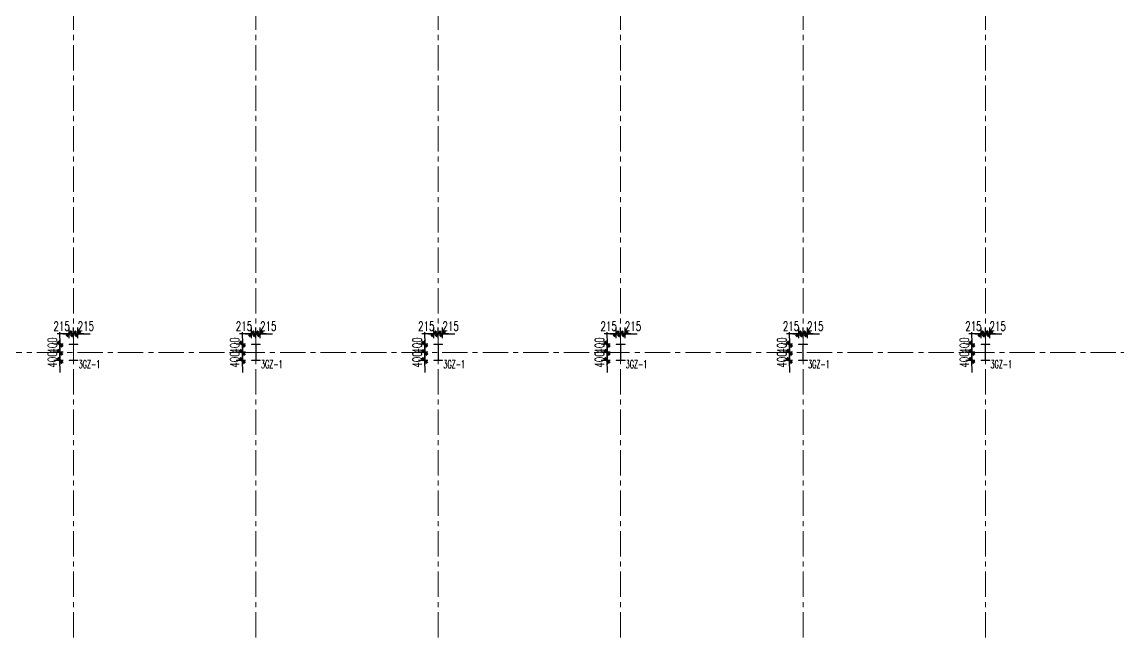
# Model space of a CAD drawing. Extents: x -1201378 to 2367219, y -619313 to 244905.
# Drawn here: x 123695 to 177790, y -233310 to -203032 of the extents above; entities that cross this region are included whole.
import ezdxf
from ezdxf.enums import TextEntityAlignment as Align

# ---------------------------------------------------------------- set-up
doc = ezdxf.new("R2010")
doc.units = 0
doc.header["$LTSCALE"] = 1000
doc.linetypes.add('CENTER', pattern=[2, 1.25, -0.25, 0.25, -0.25])
doc.layers.get('0').update_dxf_attribs({"linetype": 'CONTINUOUS'})
doc.layers.get('Defpoints').update_dxf_attribs({"linetype": 'CONTINUOUS'})
for name, color, linetype in [('A-WINDOW', 140, 'CONTINUOUS'), ('S-DIMZ', 115, 'CONTINUOUS'), ('S-SGJ', 21, 'CONTINUOUS')]:
    doc.layers.add(name, color=color, linetype=linetype)
for name, color, linetype, lineweight in [('S-axis', 111, 'CONTINUOUS', 0), ('S-col', 2, 'CONTINUOUS', 0), ('S-dote', 5, 'CENTER', 0)]:
    doc.layers.add(name, color=color, linetype=linetype, lineweight=lineweight)
doc.styles.add('SS1', font='tj-romans1.shx', dxfattribs={"width": 0.7, "bigfont": 'tj-hztxt1.shx'})
doc.dimstyles.new('S-150-ARCHI', dxfattribs={"dimscale": 150, "dimtxt": 3, "dimasz": 2, "dimexe": 2, "dimexo": 2, "dimgap": 1, "dimtad": 1, "dimdec": 0, "dimzin": 0, "dimdsep": 46, "dimtxsty": 'SS1', "dimblk1": 'TT', "dimblk2": 'TT', "dimsah": 1, "dimcen": 1, "dimclrd": 256, "dimclre": 256, "dimclrt": 256, "dimadec": 0, "dimazin": 0, "dimtfac": 1, "dimtdec": 0, "dimtix": 1, "dimtmove": 2, "dimatfit": 0, "dimldrblk": 'TT', "dimfxl": 2, "dimtolj": 1, "dimtzin": 0, "dimarcsym": 0})

# ---------------------------------------------------------------- blocks, each defined once
blk = doc.blocks.new('w42343243')
at = {"layer": 'S-col'}
blk.add_lwpolyline([(-165069, 621020), (-164639, 621020), (-164639, 621002), (-164848, 621002), (-164848, 620238), (-164639, 620238), (-164639, 620220), (-165069, 620220), (-165069, 620238), (-164860, 620238), (-164860, 621002), (-165069, 621002)], close=True, dxfattribs=at)
blk = doc.blocks.new('42343')
at = {"layer": 'A-WINDOW'}
for p in [(-54000, -35800), (-45000, -35800), (-36000, -35800), (-27000, -35800), (-18000, -35800), (-9000, -35800)]:
    blk.add_blockref('w42343243', p, dxfattribs=at)
blk = doc.blocks.new('3#轴网')
at = {"layer": 'S-dote'}
for p, q in [((-173758.5, -363428.2), (-173758.5, -277944.2)), ((-164758.5, -363428.2), (-164758.5, -277944.2)), ((-155758.5, -363428.2), (-155758.5, -277944.2)), ((-146758.5, -363428.2), (-146758.5, -277944.2)), ((-137758.5, -363428.2), (-137758.5, -277944.2)), ((-128758.5, -363428.2), (-128758.5, -277944.2)), ((-78316.2, -319348.2), (-273210.6, -319348.2))]:
    blk.add_line(p, q, dxfattribs=at)
blk = doc.blocks.new('TT')
blk.add_line((-0.97, 0), (0.97, 0))
at = {"const_width": 0.45}
blk.add_lwpolyline([(-0.44, -0.44), (0.44, 0.44)], dxfattribs=at)
blk = doc.blocks.new('*D4040')
at = {"layer": 'Defpoints', "color": 0, "transparency": 16777216}
for p in [(126242, -218430), (126242, -218948), (126457, -218948)]:
    blk.add_point(p, dxfattribs=at)
at = {"layer": 'S-DIMZ', "lineweight": -2, "transparency": 16777216}
for p, q in [((125942, -218430), (125642, -218430)), ((126242, -218648), (126242, -218130)), ((126457, -218430), (126242, -218430)), ((126457, -218648), (126457, -218130)), ((126757, -218430), (127057, -218430))]:
    blk.add_line(p, q, dxfattribs=at)
at = {"layer": 'S-DIMZ', "lineweight": -2, "transparency": 16777216, "xscale": 300, "yscale": 300, "zscale": 300}
blk.add_blockref('TT', (126242, -218430), dxfattribs=at)
at = {"layer": 'S-DIMZ', "lineweight": -2, "transparency": 16777216, "xscale": 300, "yscale": 300, "zscale": 300, "rotation": 180}
blk.add_blockref('TT', (126457, -218430), dxfattribs=at)
at = {"layer": 'S-DIMZ', "transparency": 16777216, "insert": (126850, -218055), "char_height": 450, "attachment_point": 5, "style": 'SS1'}
blk.add_mtext('\\A1;215', dxfattribs=at)
blk = doc.blocks.new('*D4041')
at = {"layer": 'Defpoints', "color": 0, "transparency": 16777216}
for p in [(126027, -218430), (126027, -218948), (126242, -218948)]:
    blk.add_point(p, dxfattribs=at)
at = {"layer": 'S-DIMZ', "lineweight": -2, "transparency": 16777216}
for p, q in [((125727, -218430), (125427, -218430)), ((126027, -218648), (126027, -218130)), ((126242, -218430), (126027, -218430)), ((126242, -218648), (126242, -218130)), ((126542, -218430), (126842, -218430))]:
    blk.add_line(p, q, dxfattribs=at)
at = {"layer": 'S-DIMZ', "lineweight": -2, "transparency": 16777216, "xscale": 300, "yscale": 300, "zscale": 300}
blk.add_blockref('TT', (126027, -218430), dxfattribs=at)
at = {"layer": 'S-DIMZ', "lineweight": -2, "transparency": 16777216, "xscale": 300, "yscale": 300, "zscale": 300, "rotation": 180}
blk.add_blockref('TT', (126242, -218430), dxfattribs=at)
at = {"layer": 'S-DIMZ', "transparency": 16777216, "insert": (125651, -218055), "char_height": 450, "attachment_point": 5, "style": 'SS1'}
blk.add_mtext('\\A1;215', dxfattribs=at)
blk = doc.blocks.new('*D4042')
at = {"layer": 'Defpoints', "color": 0, "transparency": 16777216}
for p in [(126027, -218948), (125573, -219348), (126027, -219348)]:
    blk.add_point(p, dxfattribs=at)
at = {"layer": 'S-DIMZ', "lineweight": -2, "transparency": 16777216}
for p, q in [((125573, -218648), (125573, -218348)), ((125727, -218948), (125273, -218948)), ((125573, -218948), (125573, -219348)), ((125727, -219348), (125273, -219348)), ((125573, -219648), (125573, -219948))]:
    blk.add_line(p, q, dxfattribs=at)
at = {"layer": 'S-DIMZ', "lineweight": -2, "transparency": 16777216, "xscale": 300, "yscale": 300, "zscale": 300}
for p, rotation in [((125573, -218948), 270), ((125573, -219348), 90)]:
    blk.add_blockref('TT', p, dxfattribs=dict(at, rotation=rotation))
at = {"layer": 'S-DIMZ', "transparency": 16777216, "insert": (125198, -219008), "char_height": 450, "attachment_point": 5, "rotation": 90, "style": 'SS1'}
blk.add_mtext('\\A1;400', dxfattribs=at)
blk = doc.blocks.new('*D4043')
at = {"layer": 'Defpoints', "color": 0, "transparency": 16777216}
for p in [(126027, -219348), (125573, -219748), (126027, -219748)]:
    blk.add_point(p, dxfattribs=at)
at = {"layer": 'S-DIMZ', "lineweight": -2, "transparency": 16777216}
for p, q in [((125573, -219048), (125573, -218748)), ((125727, -219348), (125273, -219348)), ((125573, -219348), (125573, -219748)), ((125727, -219748), (125273, -219748)), ((125573, -220048), (125573, -220348))]:
    blk.add_line(p, q, dxfattribs=at)
at = {"layer": 'S-DIMZ', "lineweight": -2, "transparency": 16777216, "xscale": 300, "yscale": 300, "zscale": 300}
for p, rotation in [((125573, -219348), 270), ((125573, -219748), 90)]:
    blk.add_blockref('TT', p, dxfattribs=dict(at, rotation=rotation))
at = {"layer": 'S-DIMZ', "transparency": 16777216, "insert": (125198, -219702), "char_height": 450, "attachment_point": 5, "rotation": 90, "style": 'SS1'}
blk.add_mtext('\\A1;400', dxfattribs=at)
blk = doc.blocks.new('*D4044')
at = {"layer": 'Defpoints', "color": 0, "transparency": 16777216}
for p in [(135242, -218430), (135242, -218948), (135457, -218948)]:
    blk.add_point(p, dxfattribs=at)
at = {"layer": 'S-DIMZ', "lineweight": -2, "transparency": 16777216}
for p, q in [((134942, -218430), (134642, -218430)), ((135242, -218648), (135242, -218130)), ((135457, -218430), (135242, -218430)), ((135457, -218648), (135457, -218130)), ((135757, -218430), (136057, -218430))]:
    blk.add_line(p, q, dxfattribs=at)
at = {"layer": 'S-DIMZ', "lineweight": -2, "transparency": 16777216, "xscale": 300, "yscale": 300, "zscale": 300}
blk.add_blockref('TT', (135242, -218430), dxfattribs=at)
at = {"layer": 'S-DIMZ', "lineweight": -2, "transparency": 16777216, "xscale": 300, "yscale": 300, "zscale": 300, "rotation": 180}
blk.add_blockref('TT', (135457, -218430), dxfattribs=at)
at = {"layer": 'S-DIMZ', "transparency": 16777216, "insert": (135850, -218055), "char_height": 450, "attachment_point": 5, "style": 'SS1'}
blk.add_mtext('\\A1;215', dxfattribs=at)
blk = doc.blocks.new('*D4045')
at = {"layer": 'Defpoints', "color": 0, "transparency": 16777216}
for p in [(135027, -218430), (135027, -218948), (135242, -218948)]:
    blk.add_point(p, dxfattribs=at)
at = {"layer": 'S-DIMZ', "lineweight": -2, "transparency": 16777216}
for p, q in [((134727, -218430), (134427, -218430)), ((135027, -218648), (135027, -218130)), ((135242, -218430), (135027, -218430)), ((135242, -218648), (135242, -218130)), ((135542, -218430), (135842, -218430))]:
    blk.add_line(p, q, dxfattribs=at)
at = {"layer": 'S-DIMZ', "lineweight": -2, "transparency": 16777216, "xscale": 300, "yscale": 300, "zscale": 300}
blk.add_blockref('TT', (135027, -218430), dxfattribs=at)
at = {"layer": 'S-DIMZ', "lineweight": -2, "transparency": 16777216, "xscale": 300, "yscale": 300, "zscale": 300, "rotation": 180}
blk.add_blockref('TT', (135242, -218430), dxfattribs=at)
at = {"layer": 'S-DIMZ', "transparency": 16777216, "insert": (134651, -218055), "char_height": 450, "attachment_point": 5, "style": 'SS1'}
blk.add_mtext('\\A1;215', dxfattribs=at)
blk = doc.blocks.new('*D4046')
at = {"layer": 'Defpoints', "color": 0, "transparency": 16777216}
for p in [(135027, -218948), (134573, -219348), (135027, -219348)]:
    blk.add_point(p, dxfattribs=at)
at = {"layer": 'S-DIMZ', "lineweight": -2, "transparency": 16777216}
for p, q in [((134573, -218648), (134573, -218348)), ((134727, -218948), (134273, -218948)), ((134573, -218948), (134573, -219348)), ((134727, -219348), (134273, -219348)), ((134573, -219648), (134573, -219948))]:
    blk.add_line(p, q, dxfattribs=at)
at = {"layer": 'S-DIMZ', "lineweight": -2, "transparency": 16777216, "xscale": 300, "yscale": 300, "zscale": 300}
for p, rotation in [((134573, -218948), 270), ((134573, -219348), 90)]:
    blk.add_blockref('TT', p, dxfattribs=dict(at, rotation=rotation))
at = {"layer": 'S-DIMZ', "transparency": 16777216, "insert": (134198, -219008), "char_height": 450, "attachment_point": 5, "rotation": 90, "style": 'SS1'}
blk.add_mtext('\\A1;400', dxfattribs=at)
blk = doc.blocks.new('*D4047')
at = {"layer": 'Defpoints', "color": 0, "transparency": 16777216}
for p in [(135027, -219348), (134573, -219748), (135027, -219748)]:
    blk.add_point(p, dxfattribs=at)
at = {"layer": 'S-DIMZ', "lineweight": -2, "transparency": 16777216}
for p, q in [((134573, -219048), (134573, -218748)), ((134727, -219348), (134273, -219348)), ((134573, -219348), (134573, -219748)), ((134727, -219748), (134273, -219748)), ((134573, -220048), (134573, -220348))]:
    blk.add_line(p, q, dxfattribs=at)
at = {"layer": 'S-DIMZ', "lineweight": -2, "transparency": 16777216, "xscale": 300, "yscale": 300, "zscale": 300}
for p, rotation in [((134573, -219348), 270), ((134573, -219748), 90)]:
    blk.add_blockref('TT', p, dxfattribs=dict(at, rotation=rotation))
at = {"layer": 'S-DIMZ', "transparency": 16777216, "insert": (134198, -219702), "char_height": 450, "attachment_point": 5, "rotation": 90, "style": 'SS1'}
blk.add_mtext('\\A1;400', dxfattribs=at)
blk = doc.blocks.new('*D4048')
at = {"layer": 'Defpoints', "color": 0, "transparency": 16777216}
for p in [(144242, -218430), (144242, -218948), (144457, -218948)]:
    blk.add_point(p, dxfattribs=at)
at = {"layer": 'S-DIMZ', "lineweight": -2, "transparency": 16777216}
for p, q in [((143942, -218430), (143642, -218430)), ((144242, -218648), (144242, -218130)), ((144457, -218430), (144242, -218430)), ((144457, -218648), (144457, -218130)), ((144757, -218430), (145057, -218430))]:
    blk.add_line(p, q, dxfattribs=at)
at = {"layer": 'S-DIMZ', "lineweight": -2, "transparency": 16777216, "xscale": 300, "yscale": 300, "zscale": 300}
blk.add_blockref('TT', (144242, -218430), dxfattribs=at)
at = {"layer": 'S-DIMZ', "lineweight": -2, "transparency": 16777216, "xscale": 300, "yscale": 300, "zscale": 300, "rotation": 180}
blk.add_blockref('TT', (144457, -218430), dxfattribs=at)
at = {"layer": 'S-DIMZ', "transparency": 16777216, "insert": (144850, -218055), "char_height": 450, "attachment_point": 5, "style": 'SS1'}
blk.add_mtext('\\A1;215', dxfattribs=at)
blk = doc.blocks.new('*D4049')
at = {"layer": 'Defpoints', "color": 0, "transparency": 16777216}
for p in [(144027, -218430), (144027, -218948), (144242, -218948)]:
    blk.add_point(p, dxfattribs=at)
at = {"layer": 'S-DIMZ', "lineweight": -2, "transparency": 16777216}
for p, q in [((143727, -218430), (143427, -218430)), ((144027, -218648), (144027, -218130)), ((144242, -218430), (144027, -218430)), ((144242, -218648), (144242, -218130)), ((144542, -218430), (144842, -218430))]:
    blk.add_line(p, q, dxfattribs=at)
at = {"layer": 'S-DIMZ', "lineweight": -2, "transparency": 16777216, "xscale": 300, "yscale": 300, "zscale": 300}
blk.add_blockref('TT', (144027, -218430), dxfattribs=at)
at = {"layer": 'S-DIMZ', "lineweight": -2, "transparency": 16777216, "xscale": 300, "yscale": 300, "zscale": 300, "rotation": 180}
blk.add_blockref('TT', (144242, -218430), dxfattribs=at)
at = {"layer": 'S-DIMZ', "transparency": 16777216, "insert": (143651, -218055), "char_height": 450, "attachment_point": 5, "style": 'SS1'}
blk.add_mtext('\\A1;215', dxfattribs=at)
blk = doc.blocks.new('*D4050')
at = {"layer": 'Defpoints', "color": 0, "transparency": 16777216}
for p in [(144027, -218948), (143573, -219348), (144027, -219348)]:
    blk.add_point(p, dxfattribs=at)
at = {"layer": 'S-DIMZ', "lineweight": -2, "transparency": 16777216}
for p, q in [((143573, -218648), (143573, -218348)), ((143727, -218948), (143273, -218948)), ((143573, -218948), (143573, -219348)), ((143727, -219348), (143273, -219348)), ((143573, -219648), (143573, -219948))]:
    blk.add_line(p, q, dxfattribs=at)
at = {"layer": 'S-DIMZ', "lineweight": -2, "transparency": 16777216, "xscale": 300, "yscale": 300, "zscale": 300}
for p, rotation in [((143573, -218948), 270), ((143573, -219348), 90)]:
    blk.add_blockref('TT', p, dxfattribs=dict(at, rotation=rotation))
at = {"layer": 'S-DIMZ', "transparency": 16777216, "insert": (143198, -219008), "char_height": 450, "attachment_point": 5, "rotation": 90, "style": 'SS1'}
blk.add_mtext('\\A1;400', dxfattribs=at)
blk = doc.blocks.new('*D4051')
at = {"layer": 'Defpoints', "color": 0, "transparency": 16777216}
for p in [(144027, -219348), (143573, -219748), (144027, -219748)]:
    blk.add_point(p, dxfattribs=at)
at = {"layer": 'S-DIMZ', "lineweight": -2, "transparency": 16777216}
for p, q in [((143573, -219048), (143573, -218748)), ((143727, -219348), (143273, -219348)), ((143573, -219348), (143573, -219748)), ((143727, -219748), (143273, -219748)), ((143573, -220048), (143573, -220348))]:
    blk.add_line(p, q, dxfattribs=at)
at = {"layer": 'S-DIMZ', "lineweight": -2, "transparency": 16777216, "xscale": 300, "yscale": 300, "zscale": 300}
for p, rotation in [((143573, -219348), 270), ((143573, -219748), 90)]:
    blk.add_blockref('TT', p, dxfattribs=dict(at, rotation=rotation))
at = {"layer": 'S-DIMZ', "transparency": 16777216, "insert": (143198, -219702), "char_height": 450, "attachment_point": 5, "rotation": 90, "style": 'SS1'}
blk.add_mtext('\\A1;400', dxfattribs=at)
blk = doc.blocks.new('*D4052')
at = {"layer": 'Defpoints', "color": 0, "transparency": 16777216}
for p in [(153242, -218430), (153242, -218948), (153457, -218948)]:
    blk.add_point(p, dxfattribs=at)
at = {"layer": 'S-DIMZ', "lineweight": -2, "transparency": 16777216}
for p, q in [((152942, -218430), (152642, -218430)), ((153242, -218648), (153242, -218130)), ((153457, -218430), (153242, -218430)), ((153457, -218648), (153457, -218130)), ((153757, -218430), (154057, -218430))]:
    blk.add_line(p, q, dxfattribs=at)
at = {"layer": 'S-DIMZ', "lineweight": -2, "transparency": 16777216, "xscale": 300, "yscale": 300, "zscale": 300}
blk.add_blockref('TT', (153242, -218430), dxfattribs=at)
at = {"layer": 'S-DIMZ', "lineweight": -2, "transparency": 16777216, "xscale": 300, "yscale": 300, "zscale": 300, "rotation": 180}
blk.add_blockref('TT', (153457, -218430), dxfattribs=at)
at = {"layer": 'S-DIMZ', "transparency": 16777216, "insert": (153850, -218055), "char_height": 450, "attachment_point": 5, "style": 'SS1'}
blk.add_mtext('\\A1;215', dxfattribs=at)
blk = doc.blocks.new('*D4053')
at = {"layer": 'Defpoints', "color": 0, "transparency": 16777216}
for p in [(153027, -218430), (153027, -218948), (153242, -218948)]:
    blk.add_point(p, dxfattribs=at)
at = {"layer": 'S-DIMZ', "lineweight": -2, "transparency": 16777216}
for p, q in [((152727, -218430), (152427, -218430)), ((153027, -218648), (153027, -218130)), ((153242, -218430), (153027, -218430)), ((153242, -218648), (153242, -218130)), ((153542, -218430), (153842, -218430))]:
    blk.add_line(p, q, dxfattribs=at)
at = {"layer": 'S-DIMZ', "lineweight": -2, "transparency": 16777216, "xscale": 300, "yscale": 300, "zscale": 300}
blk.add_blockref('TT', (153027, -218430), dxfattribs=at)
at = {"layer": 'S-DIMZ', "lineweight": -2, "transparency": 16777216, "xscale": 300, "yscale": 300, "zscale": 300, "rotation": 180}
blk.add_blockref('TT', (153242, -218430), dxfattribs=at)
at = {"layer": 'S-DIMZ', "transparency": 16777216, "insert": (152651, -218055), "char_height": 450, "attachment_point": 5, "style": 'SS1'}
blk.add_mtext('\\A1;215', dxfattribs=at)
blk = doc.blocks.new('*D4054')
at = {"layer": 'Defpoints', "color": 0, "transparency": 16777216}
for p in [(153027, -218948), (152573, -219348), (153027, -219348)]:
    blk.add_point(p, dxfattribs=at)
at = {"layer": 'S-DIMZ', "lineweight": -2, "transparency": 16777216}
for p, q in [((152573, -218648), (152573, -218348)), ((152727, -218948), (152273, -218948)), ((152573, -218948), (152573, -219348)), ((152727, -219348), (152273, -219348)), ((152573, -219648), (152573, -219948))]:
    blk.add_line(p, q, dxfattribs=at)
at = {"layer": 'S-DIMZ', "lineweight": -2, "transparency": 16777216, "xscale": 300, "yscale": 300, "zscale": 300}
for p, rotation in [((152573, -218948), 270), ((152573, -219348), 90)]:
    blk.add_blockref('TT', p, dxfattribs=dict(at, rotation=rotation))
at = {"layer": 'S-DIMZ', "transparency": 16777216, "insert": (152198, -219008), "char_height": 450, "attachment_point": 5, "rotation": 90, "style": 'SS1'}
blk.add_mtext('\\A1;400', dxfattribs=at)
blk = doc.blocks.new('*D4055')
at = {"layer": 'Defpoints', "color": 0, "transparency": 16777216}
for p in [(153027, -219348), (152573, -219748), (153027, -219748)]:
    blk.add_point(p, dxfattribs=at)
at = {"layer": 'S-DIMZ', "lineweight": -2, "transparency": 16777216}
for p, q in [((152573, -219048), (152573, -218748)), ((152727, -219348), (152273, -219348)), ((152573, -219348), (152573, -219748)), ((152727, -219748), (152273, -219748)), ((152573, -220048), (152573, -220348))]:
    blk.add_line(p, q, dxfattribs=at)
at = {"layer": 'S-DIMZ', "lineweight": -2, "transparency": 16777216, "xscale": 300, "yscale": 300, "zscale": 300}
for p, rotation in [((152573, -219348), 270), ((152573, -219748), 90)]:
    blk.add_blockref('TT', p, dxfattribs=dict(at, rotation=rotation))
at = {"layer": 'S-DIMZ', "transparency": 16777216, "insert": (152198, -219702), "char_height": 450, "attachment_point": 5, "rotation": 90, "style": 'SS1'}
blk.add_mtext('\\A1;400', dxfattribs=at)
blk = doc.blocks.new('*D4056')
at = {"layer": 'Defpoints', "color": 0, "transparency": 16777216}
for p in [(162242, -218430), (162242, -218948), (162457, -218948)]:
    blk.add_point(p, dxfattribs=at)
at = {"layer": 'S-DIMZ', "lineweight": -2, "transparency": 16777216}
for p, q in [((161942, -218430), (161642, -218430)), ((162242, -218648), (162242, -218130)), ((162457, -218430), (162242, -218430)), ((162457, -218648), (162457, -218130)), ((162757, -218430), (163057, -218430))]:
    blk.add_line(p, q, dxfattribs=at)
at = {"layer": 'S-DIMZ', "lineweight": -2, "transparency": 16777216, "xscale": 300, "yscale": 300, "zscale": 300}
blk.add_blockref('TT', (162242, -218430), dxfattribs=at)
at = {"layer": 'S-DIMZ', "lineweight": -2, "transparency": 16777216, "xscale": 300, "yscale": 300, "zscale": 300, "rotation": 180}
blk.add_blockref('TT', (162457, -218430), dxfattribs=at)
at = {"layer": 'S-DIMZ', "transparency": 16777216, "insert": (162850, -218055), "char_height": 450, "attachment_point": 5, "style": 'SS1'}
blk.add_mtext('\\A1;215', dxfattribs=at)
blk = doc.blocks.new('*D4057')
at = {"layer": 'Defpoints', "color": 0, "transparency": 16777216}
for p in [(162027, -218430), (162027, -218948), (162242, -218948)]:
    blk.add_point(p, dxfattribs=at)
at = {"layer": 'S-DIMZ', "lineweight": -2, "transparency": 16777216}
for p, q in [((161727, -218430), (161427, -218430)), ((162027, -218648), (162027, -218130)), ((162242, -218430), (162027, -218430)), ((162242, -218648), (162242, -218130)), ((162542, -218430), (162842, -218430))]:
    blk.add_line(p, q, dxfattribs=at)
at = {"layer": 'S-DIMZ', "lineweight": -2, "transparency": 16777216, "xscale": 300, "yscale": 300, "zscale": 300}
blk.add_blockref('TT', (162027, -218430), dxfattribs=at)
at = {"layer": 'S-DIMZ', "lineweight": -2, "transparency": 16777216, "xscale": 300, "yscale": 300, "zscale": 300, "rotation": 180}
blk.add_blockref('TT', (162242, -218430), dxfattribs=at)
at = {"layer": 'S-DIMZ', "transparency": 16777216, "insert": (161651, -218055), "char_height": 450, "attachment_point": 5, "style": 'SS1'}
blk.add_mtext('\\A1;215', dxfattribs=at)
blk = doc.blocks.new('*D4058')
at = {"layer": 'Defpoints', "color": 0, "transparency": 16777216}
for p in [(162027, -218948), (161573, -219348), (162027, -219348)]:
    blk.add_point(p, dxfattribs=at)
at = {"layer": 'S-DIMZ', "lineweight": -2, "transparency": 16777216}
for p, q in [((161573, -218648), (161573, -218348)), ((161727, -218948), (161273, -218948)), ((161573, -218948), (161573, -219348)), ((161727, -219348), (161273, -219348)), ((161573, -219648), (161573, -219948))]:
    blk.add_line(p, q, dxfattribs=at)
at = {"layer": 'S-DIMZ', "lineweight": -2, "transparency": 16777216, "xscale": 300, "yscale": 300, "zscale": 300}
for p, rotation in [((161573, -218948), 270), ((161573, -219348), 90)]:
    blk.add_blockref('TT', p, dxfattribs=dict(at, rotation=rotation))
at = {"layer": 'S-DIMZ', "transparency": 16777216, "insert": (161198, -219008), "char_height": 450, "attachment_point": 5, "rotation": 90, "style": 'SS1'}
blk.add_mtext('\\A1;400', dxfattribs=at)
blk = doc.blocks.new('*D4059')
at = {"layer": 'Defpoints', "color": 0, "transparency": 16777216}
for p in [(162027, -219348), (161573, -219748), (162027, -219748)]:
    blk.add_point(p, dxfattribs=at)
at = {"layer": 'S-DIMZ', "lineweight": -2, "transparency": 16777216}
for p, q in [((161573, -219048), (161573, -218748)), ((161727, -219348), (161273, -219348)), ((161573, -219348), (161573, -219748)), ((161727, -219748), (161273, -219748)), ((161573, -220048), (161573, -220348))]:
    blk.add_line(p, q, dxfattribs=at)
at = {"layer": 'S-DIMZ', "lineweight": -2, "transparency": 16777216, "xscale": 300, "yscale": 300, "zscale": 300}
for p, rotation in [((161573, -219348), 270), ((161573, -219748), 90)]:
    blk.add_blockref('TT', p, dxfattribs=dict(at, rotation=rotation))
at = {"layer": 'S-DIMZ', "transparency": 16777216, "insert": (161198, -219702), "char_height": 450, "attachment_point": 5, "rotation": 90, "style": 'SS1'}
blk.add_mtext('\\A1;400', dxfattribs=at)
blk = doc.blocks.new('*D4060')
at = {"layer": 'Defpoints', "color": 0, "transparency": 16777216}
for p in [(171242, -218430), (171242, -218948), (171457, -218948)]:
    blk.add_point(p, dxfattribs=at)
at = {"layer": 'S-DIMZ', "lineweight": -2, "transparency": 16777216}
for p, q in [((170942, -218430), (170642, -218430)), ((171242, -218648), (171242, -218130)), ((171457, -218430), (171242, -218430)), ((171457, -218648), (171457, -218130)), ((171757, -218430), (172057, -218430))]:
    blk.add_line(p, q, dxfattribs=at)
at = {"layer": 'S-DIMZ', "lineweight": -2, "transparency": 16777216, "xscale": 300, "yscale": 300, "zscale": 300}
blk.add_blockref('TT', (171242, -218430), dxfattribs=at)
at = {"layer": 'S-DIMZ', "lineweight": -2, "transparency": 16777216, "xscale": 300, "yscale": 300, "zscale": 300, "rotation": 180}
blk.add_blockref('TT', (171457, -218430), dxfattribs=at)
at = {"layer": 'S-DIMZ', "transparency": 16777216, "insert": (171850, -218055), "char_height": 450, "attachment_point": 5, "style": 'SS1'}
blk.add_mtext('\\A1;215', dxfattribs=at)
blk = doc.blocks.new('*D4061')
at = {"layer": 'Defpoints', "color": 0, "transparency": 16777216}
for p in [(171027, -218430), (171027, -218948), (171242, -218948)]:
    blk.add_point(p, dxfattribs=at)
at = {"layer": 'S-DIMZ', "lineweight": -2, "transparency": 16777216}
for p, q in [((170727, -218430), (170427, -218430)), ((171027, -218648), (171027, -218130)), ((171242, -218430), (171027, -218430)), ((171242, -218648), (171242, -218130)), ((171542, -218430), (171842, -218430))]:
    blk.add_line(p, q, dxfattribs=at)
at = {"layer": 'S-DIMZ', "lineweight": -2, "transparency": 16777216, "xscale": 300, "yscale": 300, "zscale": 300}
blk.add_blockref('TT', (171027, -218430), dxfattribs=at)
at = {"layer": 'S-DIMZ', "lineweight": -2, "transparency": 16777216, "xscale": 300, "yscale": 300, "zscale": 300, "rotation": 180}
blk.add_blockref('TT', (171242, -218430), dxfattribs=at)
at = {"layer": 'S-DIMZ', "transparency": 16777216, "insert": (170651, -218055), "char_height": 450, "attachment_point": 5, "style": 'SS1'}
blk.add_mtext('\\A1;215', dxfattribs=at)
blk = doc.blocks.new('*D4062')
at = {"layer": 'Defpoints', "color": 0, "transparency": 16777216}
for p in [(171027, -218948), (170573, -219348), (171027, -219348)]:
    blk.add_point(p, dxfattribs=at)
at = {"layer": 'S-DIMZ', "lineweight": -2, "transparency": 16777216}
for p, q in [((170573, -218648), (170573, -218348)), ((170727, -218948), (170273, -218948)), ((170573, -218948), (170573, -219348)), ((170727, -219348), (170273, -219348)), ((170573, -219648), (170573, -219948))]:
    blk.add_line(p, q, dxfattribs=at)
at = {"layer": 'S-DIMZ', "lineweight": -2, "transparency": 16777216, "xscale": 300, "yscale": 300, "zscale": 300}
for p, rotation in [((170573, -218948), 270), ((170573, -219348), 90)]:
    blk.add_blockref('TT', p, dxfattribs=dict(at, rotation=rotation))
at = {"layer": 'S-DIMZ', "transparency": 16777216, "insert": (170198, -219008), "char_height": 450, "attachment_point": 5, "rotation": 90, "style": 'SS1'}
blk.add_mtext('\\A1;400', dxfattribs=at)
blk = doc.blocks.new('*D4063')
at = {"layer": 'Defpoints', "color": 0, "transparency": 16777216}
for p in [(171027, -219348), (170573, -219748), (171027, -219748)]:
    blk.add_point(p, dxfattribs=at)
at = {"layer": 'S-DIMZ', "lineweight": -2, "transparency": 16777216}
for p, q in [((170573, -219048), (170573, -218748)), ((170727, -219348), (170273, -219348)), ((170573, -219348), (170573, -219748)), ((170727, -219748), (170273, -219748)), ((170573, -220048), (170573, -220348))]:
    blk.add_line(p, q, dxfattribs=at)
at = {"layer": 'S-DIMZ', "lineweight": -2, "transparency": 16777216, "xscale": 300, "yscale": 300, "zscale": 300}
for p, rotation in [((170573, -219348), 270), ((170573, -219748), 90)]:
    blk.add_blockref('TT', p, dxfattribs=dict(at, rotation=rotation))
at = {"layer": 'S-DIMZ', "transparency": 16777216, "insert": (170198, -219702), "char_height": 450, "attachment_point": 5, "rotation": 90, "style": 'SS1'}
blk.add_mtext('\\A1;400', dxfattribs=at)

msp = doc.modelspace()

# ---------------------------------------------------------------- block references
at = {"layer": 'S-axis'}
msp.add_blockref('3#轴网', (300000, 100000), dxfattribs=at)
at = {"layer": 'S-col'}
msp.add_blockref('42343', (345095.7, -804168.2), dxfattribs=at)

# ---------------------------------------------------------------- texts
at = {"layer": 'S-SGJ', "style": 'SS1', "width": 0.5}
for p in [(126492.2, -219937.1), (135492.2, -219937.1), (144492.2, -219937.1), (153492.2, -219937.1), (162492.2, -219937.1), (171492.2, -219937.1)]:
    msp.add_text('3GZ-1', height=400, dxfattribs=at).set_placement(p, align=Align.MIDDLE_LEFT)

# ---------------------------------------------------------------- dimensions: what is measured, and where the dimension line sits
at = {"layer": 'S-DIMZ'}
for base, p1, p2, picture, middle in [((126026.5, -218430.4), (126241.5, -218948.2), (126026.5, -218948.2), '*D4041', (125651, -218055.4)), ((126241.5, -218430.4), (126456.5, -218948.2), (126241.5, -218948.2), '*D4040', (126849.5, -218055.4)), ((135026.5, -218430.4), (135241.5, -218948.2), (135026.5, -218948.2), '*D4045', (134651, -218055.4)), ((135241.5, -218430.4), (135456.5, -218948.2), (135241.5, -218948.2), '*D4044', (135849.5, -218055.4)), ((144026.5, -218430.4), (144241.5, -218948.2), (144026.5, -218948.2), '*D4049', (143651, -218055.4)), ((144241.5, -218430.4), (144456.5, -218948.2), (144241.5, -218948.2), '*D4048', (144849.5, -218055.4)), ((153026.5, -218430.4), (153241.5, -218948.2), (153026.5, -218948.2), '*D4053', (152651, -218055.4)), ((153241.5, -218430.4), (153456.5, -218948.2), (153241.5, -218948.2), '*D4052', (153849.5, -218055.4)), ((162026.5, -218430.4), (162241.5, -218948.2), (162026.5, -218948.2), '*D4057', (161651, -218055.4)), ((162241.5, -218430.4), (162456.5, -218948.2), (162241.5, -218948.2), '*D4056', (162849.5, -218055.4)), ((171026.5, -218430.4), (171241.5, -218948.2), (171026.5, -218948.2), '*D4061', (170651, -218055.4)), ((171241.5, -218430.4), (171456.5, -218948.2), (171241.5, -218948.2), '*D4060', (171849.5, -218055.4))]:
    dim = msp.add_linear_dim(base=base, p1=p1, p2=p2, dimstyle='S-150-ARCHI', dxfattribs=at)
    dim.commit()
    dim.dimension.update_dxf_attribs({"geometry": picture, "text_midpoint": middle, "dimtype": 160})
for base, p1, p2, picture, middle in [((125573.4, -219348.2), (126026.5, -218948.2), (126026.5, -219348.2), '*D4042', (125198.4, -219008.2)), ((134573.4, -219348.2), (135026.5, -218948.2), (135026.5, -219348.2), '*D4046', (134198.4, -219008.2)), ((143573.4, -219348.2), (144026.5, -218948.2), (144026.5, -219348.2), '*D4050', (143198.4, -219008.2)), ((152573.4, -219348.2), (153026.5, -218948.2), (153026.5, -219348.2), '*D4054', (152198.4, -219008.2)), ((161573.4, -219348.2), (162026.5, -218948.2), (162026.5, -219348.2), '*D4058', (161198.4, -219008.2)), ((170573.4, -219348.2), (171026.5, -218948.2), (171026.5, -219348.2), '*D4062', (170198.4, -219008.2)), ((125573.4, -219748.2), (126026.5, -219348.2), (126026.5, -219748.2), '*D4043', (125198.4, -219702.1)), ((134573.4, -219748.2), (135026.5, -219348.2), (135026.5, -219748.2), '*D4047', (134198.4, -219702.1)), ((143573.4, -219748.2), (144026.5, -219348.2), (144026.5, -219748.2), '*D4051', (143198.4, -219702.1)), ((152573.4, -219748.2), (153026.5, -219348.2), (153026.5, -219748.2), '*D4055', (152198.4, -219702.1)), ((161573.4, -219748.2), (162026.5, -219348.2), (162026.5, -219748.2), '*D4059', (161198.4, -219702.1)), ((170573.4, -219748.2), (171026.5, -219348.2), (171026.5, -219748.2), '*D4063', (170198.4, -219702.1))]:
    dim = msp.add_linear_dim(base=base, p1=p1, p2=p2, angle=90, dimstyle='S-150-ARCHI', dxfattribs=at)
    dim.commit()
    dim.dimension.update_dxf_attribs({"geometry": picture, "text_midpoint": middle, "dimtype": 160})

doc.saveas('drawing.dxf')
